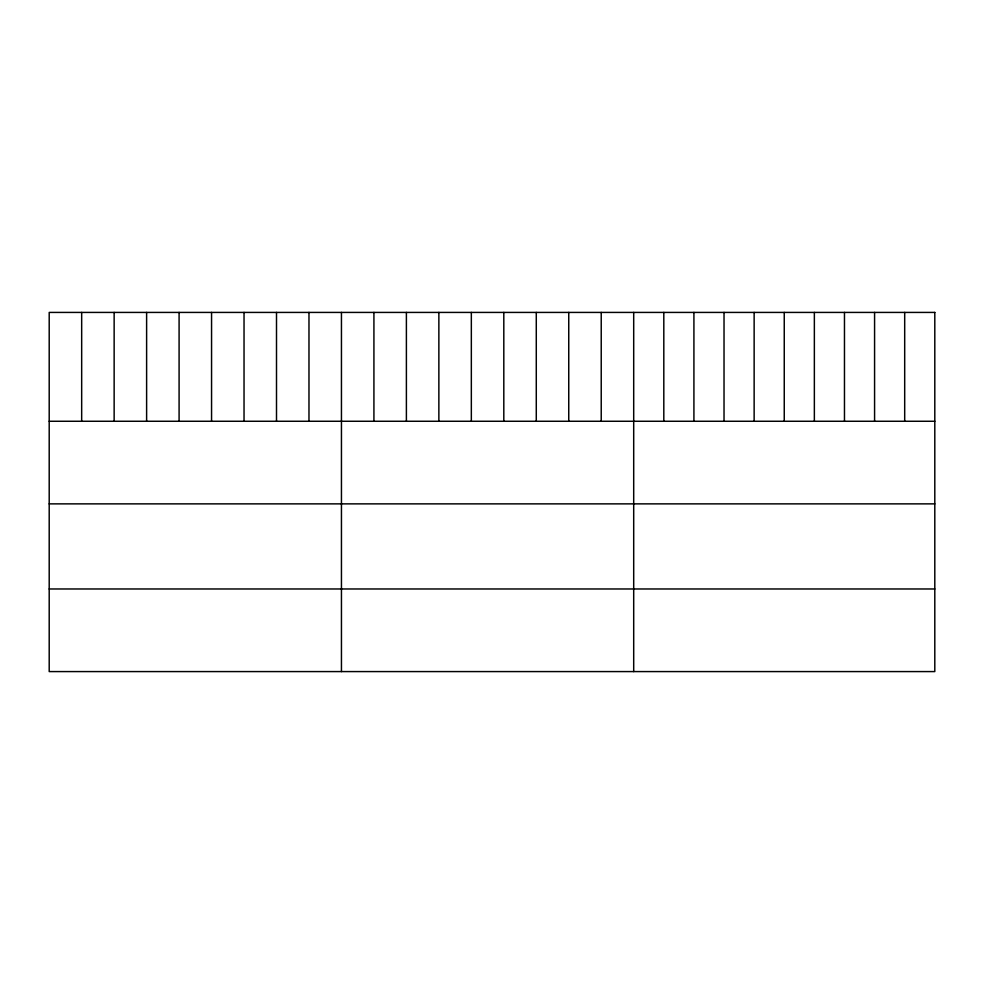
<?xml version="1.0" encoding="UTF-8"?>
<svg xmlns="http://www.w3.org/2000/svg" width="984" height="984" viewBox="0 0 984 984"><rect width="100%" height="100%" fill="white"/><g stroke="black" fill="none" stroke-linecap="round" stroke-linejoin="round"><path stroke-width="1.48" d="M49.2 421.263L934.8 421.263M49.2 503.869L934.8 503.869M49.2 588.973L934.8 588.973M904.69 312.42L904.69 421.263M874.579 312.42L874.579 421.263M844.469 312.42L844.469 421.263M814.358 312.42L814.358 421.263M784.248 312.42L784.248 421.263M754.138 312.42L754.138 421.263M724.027 312.42L724.027 421.263M693.917 312.42L693.917 421.263M663.806 312.42L663.806 421.263M633.696 312.42L633.696 671.58M601.224 312.42L601.224 421.263M568.752 312.42L568.752 421.263M536.28 312.42L536.28 421.263M503.808 312.42L503.808 421.263M471.336 312.42L471.336 421.263M438.864 312.42L438.864 421.263M406.392 312.42L406.392 421.263M373.92 312.42L373.92 421.263M341.448 312.42L341.448 671.58M308.976 312.42L308.976 421.263M276.504 312.42L276.504 421.263M244.032 312.42L244.032 421.263M211.56 312.42L211.56 421.263M179.088 312.42L179.088 421.263M146.616 312.42L146.616 421.263M114.144 312.42L114.144 421.263M81.672 312.42L81.672 421.263M934.8 312.42L49.2 312.42L49.2 671.58L934.8 671.58L934.8 312.42"/></g></svg>
